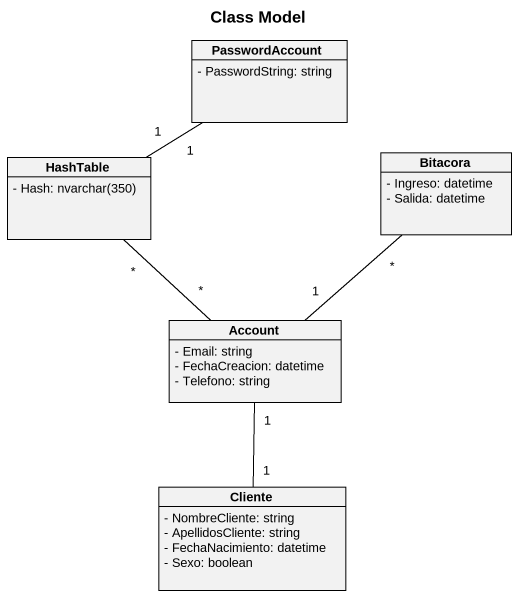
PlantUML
@startuml
title Class Model
hide circle
hide empty members
skinparam classAttributeIconSize 0
class PasswordAccount {
  - PasswordString: string
}
class HashTable {
  {field} - Hash: nvarchar(350)
}
class Bitacora {
  - Ingreso: datetime
  - Salida: datetime
}
class Account {
  - Email: string
  - FechaCreacion: datetime
  - Telefono: string
}
class Cliente {
  - NombreCliente: string
  - ApellidosCliente: string
  - FechaNacimiento: datetime
  - Sexo: boolean
}
PasswordAccount "1" -- "1" HashTable
Account "*" -up- "*" HashTable
Account "1" -up- "*" Bitacora
Cliente "1" -up- "1" Account
@enduml
